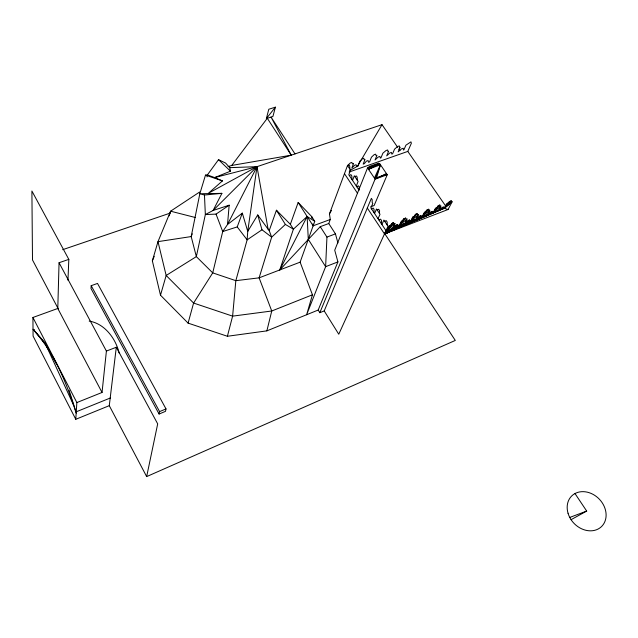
<?xml version="1.0" encoding="UTF-8"?>
<svg xmlns="http://www.w3.org/2000/svg" width="638" height="638" viewBox="0 0 638 638"><rect width="100%" height="100%" fill="white"/><g stroke="black" fill="none" stroke-linecap="round" stroke-linejoin="round"><path stroke-width="0.96" d="M387.178 224.983L387.202 222.072L386.229 220.62L384.698 221.274M102.04 392.466L106.402 351.067L116.299 347.255L109.281 405.664L75.778 419.302L76.855 402.562L102.04 392.466L57.787 308.473L59.055 262.736L68.816 259.371L31.9 191.025L32.498 259.945L58.465 309.231M67.963 280.21L68.816 259.371M359.154 189.478L359.25 187.125L358.381 185.817L356.786 186.759M381.396 223.731L381.524 220.557L380.615 219.185L378.852 219.919M320.26 226.673L326.943 237.089L325.627 266.676L306.623 314.733L312.445 294.796L300.131 262.162L314.749 221.322L311.687 216.545L298.161 202.469L290.354 224.329L293.408 229.162L279.795 269.938L320.26 226.673L328.761 223.523L330.285 219.488L329.455 213.897L347.511 165.545L349.034 164.923L349.704 165.936L349.863 169.078M379.443 213.403L379.594 210.684L378.653 209.272L377.17 209.99M91.202 285.688L90.995 288.512L159.085 414.03L165.481 411.35L166.008 408.918L97.51 283.431L91.202 285.688L159.588 411.606L159.085 414.03M188.09 323.123L160.497 295.203L166.159 275.472L196.344 256.62L205.348 214.551L213.124 210.444L229.17 205.197L227.527 224.496L222.718 231.546L212.725 272.873L193.593 303.05L188.09 323.123L227.399 336.266L266.867 330.867L318.187 310.044L337.909 261.907L334.727 250.2L367.552 167.914L379.698 163.631L387.25 174.74L374.131 205.524L370.718 206.784M206.967 176.87L207.366 174.94L218.515 159.683L225.565 163.049L229.76 167.65L230.485 171.183L214.663 177.579L207.366 174.94L205.5 175.091L199.83 193.753L191.193 236.57L196.344 256.62L212.725 272.873L235.829 280.672L259.116 277.849L300.131 262.162M384.65 233.524L455.301 340.437L146.66 476.594L157.69 423.871L116.299 347.255M266.867 330.867L271.748 311.001L259.116 277.849L271.668 237.153L285.385 224.432L293.408 229.162L307.141 216.505L314.749 221.322M227.399 336.266L232.615 316.137L235.829 280.672L247.137 239.848L247.743 231.387L257.002 166.67L382.018 124.665L397.689 147.338M266.365 118.572L268.797 109.234L275.401 107.168L272.904 116.499L266.365 118.572L275.401 107.168M169.23 215.851L170.593 211.194L199.646 192.006M160.497 295.203L152.354 260.846L157.985 241.642L170.593 211.194L195.547 217.558M376.348 178.656L376.739 177.707L386.5 174.206L386.102 175.155L386.445 173.544L376.348 178.656L380.471 164.763L368.445 169.245L368.676 167.515L369.051 166.558L378.709 163.161L378.31 164.118L368.445 169.245L379.698 163.631M318.187 310.044L319.837 312.692L324.208 310.913L371.364 198.354L372.145 199.534L372.217 202.573L372.791 203.426L370.877 207.932L385.99 230.645L387.106 230.214L392.442 223.085L384.491 233.931L393.104 227.918L394.396 223.786L393.439 222.702L392.442 223.085L384.491 233.931L405.098 223.324L406.366 219.225L405.64 218.06L403.902 218.722L399.3 225.541L384.491 233.931L367.305 208.044M452.127 201.775L444.263 208.323L384.491 233.931L398.495 225.852L397.665 224.52L384.491 233.931L448.083 209.495L452.127 201.775L444.263 208.323L393.104 227.918L395.153 223.499L394.396 223.786L384.491 233.931L416.462 218.97L417.85 214.846L417.124 213.682L415.681 214.24L410.697 221.179L384.491 233.931L393.439 222.702M432.572 212.805L432.173 211.33L428.497 214.36L384.491 233.931L421.391 217.079L421 215.596L417.212 218.682L384.491 233.931L438.761 210.436L440.148 206.337L439.861 205.029L438.402 205.588L433.274 212.534L384.491 233.931L405.808 223.053L409.484 219.998L409.987 221.45L384.491 233.931L439.638 210.093L443.378 207.047L443.657 208.554M229.76 167.65L257.002 166.67L227.527 224.496L242.32 213.132L247.743 231.387L257.72 214.95L261.995 229.776L271.668 237.153L269.212 230.621L276.429 210.221L290.354 224.329M427.659 214.687L429.191 210.516L428.792 209.24L427.165 209.862L425.012 212.111L422.196 216.776L384.491 233.931L427.659 214.687L429.876 210.261L422.196 216.776L424.382 212.35L425.012 212.111M269.212 230.621L268.088 229.194L257.002 166.67L213.124 210.444L221.896 193.354L199.83 193.753L204.463 195.029L205.348 214.551L216.043 214.113L222.718 231.546L237.216 226.913L242.32 213.132M349.544 170.761L357.998 165.92L359.8 161.254L362.376 158.758L363.796 158.264L364.202 159.723L365.008 159.444L363.181 164.102L364.242 163.727L366.475 161.119L368.078 160.561L368.517 162.235L369.601 161.853L371.452 157.195L374.171 154.651L375.567 154.165L376.077 155.584L376.946 155.281L375.064 159.939L378.246 157.004L379.873 156.438L380.368 158.08L380.95 157.881L382.864 153.216L385.99 150.544L387.625 149.97L387.928 151.453L388.63 151.206L386.692 155.863L389.866 152.945L391.413 152.402L391.804 154.077L392.585 153.798L394.547 149.148L397.641 146.485L399.324 145.903L399.46 147.434L400.162 147.187L398.168 151.844L401.501 148.877L403.264 148.263L403.423 150.002L403.894 149.834L405.912 145.185L410.96 141.851L411.358 143.287L407.802 151.405L349.13 172.037M352.551 180.394L354.337 175.777L358.109 181.423L356.299 186.025M192.277 233.827L191.193 236.57L157.985 241.642L166.159 275.472L193.593 303.05L232.615 316.137L271.748 311.001L312.445 294.796M152.354 260.846L154.237 256.293M319.837 312.692L375.096 179.103L380.471 164.763L374.41 178.098M374.57 213.475L376.5 208.985L380.017 214.256L378.055 218.722M381.915 224.512L383.901 220.07L388 226.227L338.762 334.224L324.208 310.913M387.106 230.214L389.124 225.796L390.241 225.374M405.098 223.324L407.204 218.906L399.3 225.541L401.382 221.123L402.203 220.812M416.462 218.97L418.624 214.551L410.697 221.179L412.834 216.761L413.623 216.457M279.795 269.938L307.141 216.505L298.161 202.469M438.761 210.436L441.025 206.002L433.274 212.534L435.515 208.108L436.4 207.773M448.083 209.495L444.263 208.323L446.552 203.897L451.178 200.723L451.265 202.102M329.455 213.897L330.189 212.637M330.556 212.015L331.529 210.365M357.36 166.526L382.018 124.665M403.902 218.722L399.3 225.541L405.64 218.06M451.178 200.723L444.263 208.323L447.549 203.514M415.681 214.24L410.697 221.179L417.124 213.682M427.165 209.862L422.196 216.776L428.792 209.24M438.402 205.588L433.274 212.534L439.861 205.029M231.761 165.425L267.298 118.277L291.231 155.17L231.761 165.425L228.077 166.646M444.263 208.323L449.67 201.297M417.212 218.682L419.23 216.274L421 215.596M405.808 223.053L407.889 220.612L409.484 219.998M428.497 214.36L430.786 211.856L432.173 211.33M393.502 227.766L395.943 225.182L397.665 224.52M439.638 210.093L442.046 207.557L443.378 207.047M222.431 180.897L208.474 193.218L257.002 166.67L214.663 177.579L222.431 180.897L205.5 175.091M349.401 175.665L350.884 174.565L351.833 175.992L351.929 179.461M216.043 214.113L229.17 205.197M261.995 229.776L247.137 239.848L237.216 226.913M571.058 519.675L586.689 511.07L574.99 493.541M371.483 208.849L373.206 208.068L374.035 209.312L374.043 212.693M110.422 397.952L75.986 411.893L69.071 390.193M159.588 411.606L166.008 408.918M337.909 261.907L325.627 266.676L308.29 239.37L307.141 216.505L313.138 225.812L330.285 219.488M326.943 237.089L335.452 233.883L337.909 242.966M569.742 517.442L586.689 511.07M354.848 176.535L356.395 175.952L357.152 177.085L357.36 180.299M75.778 419.302L33.08 336.082L32.921 317.477L57.787 308.473M387.25 174.74L375.096 179.103L367.552 167.914M357.998 165.92L356.722 166.366L356.06 164.763L354.616 165.266L351.833 168.081L353.604 163.416L352.431 163.83L351.817 162.427L350.326 162.945L347.511 165.545L350.565 170.123L348.803 174.764L359.122 190.268M62.676 249.681L170.179 213.108M204.463 195.029L221.896 193.354M89.208 321.113C104.632 323.538 115.773 338.626 119.154 353.053M218.515 159.683L230.485 171.183M33.024 329.224C54.421 352.862 66.687 383.103 76.177 413.129M34.3 329.479L34.412 330.795L44.229 341.896M34.412 330.795L45.912 344.648L56.686 364.322M257.72 214.95L268.088 229.194M407.802 151.405L445.818 206.226M398.806 148.965L399.922 150.584M344.472 173.672L357.4 193.131M294.995 153.902L271.046 117.089L291.231 155.17M328.761 223.523L335.452 233.883M276.429 210.221L285.385 224.432M59.055 262.736L106.402 351.067M109.281 405.664L146.66 476.594M32.921 317.477L76.855 402.562M44.883 342.638L73.625 405.242M311.687 216.545L311.974 218.395M312.851 223.962L313.138 225.812M568.043 513.247A21.365 17.505 45.9 0 0 600.932 527.116A21.365 17.505 45.9 0 0 590.947 493.357A21.365 17.505 45.9 0 0 568.043 513.247"/></g></svg>
